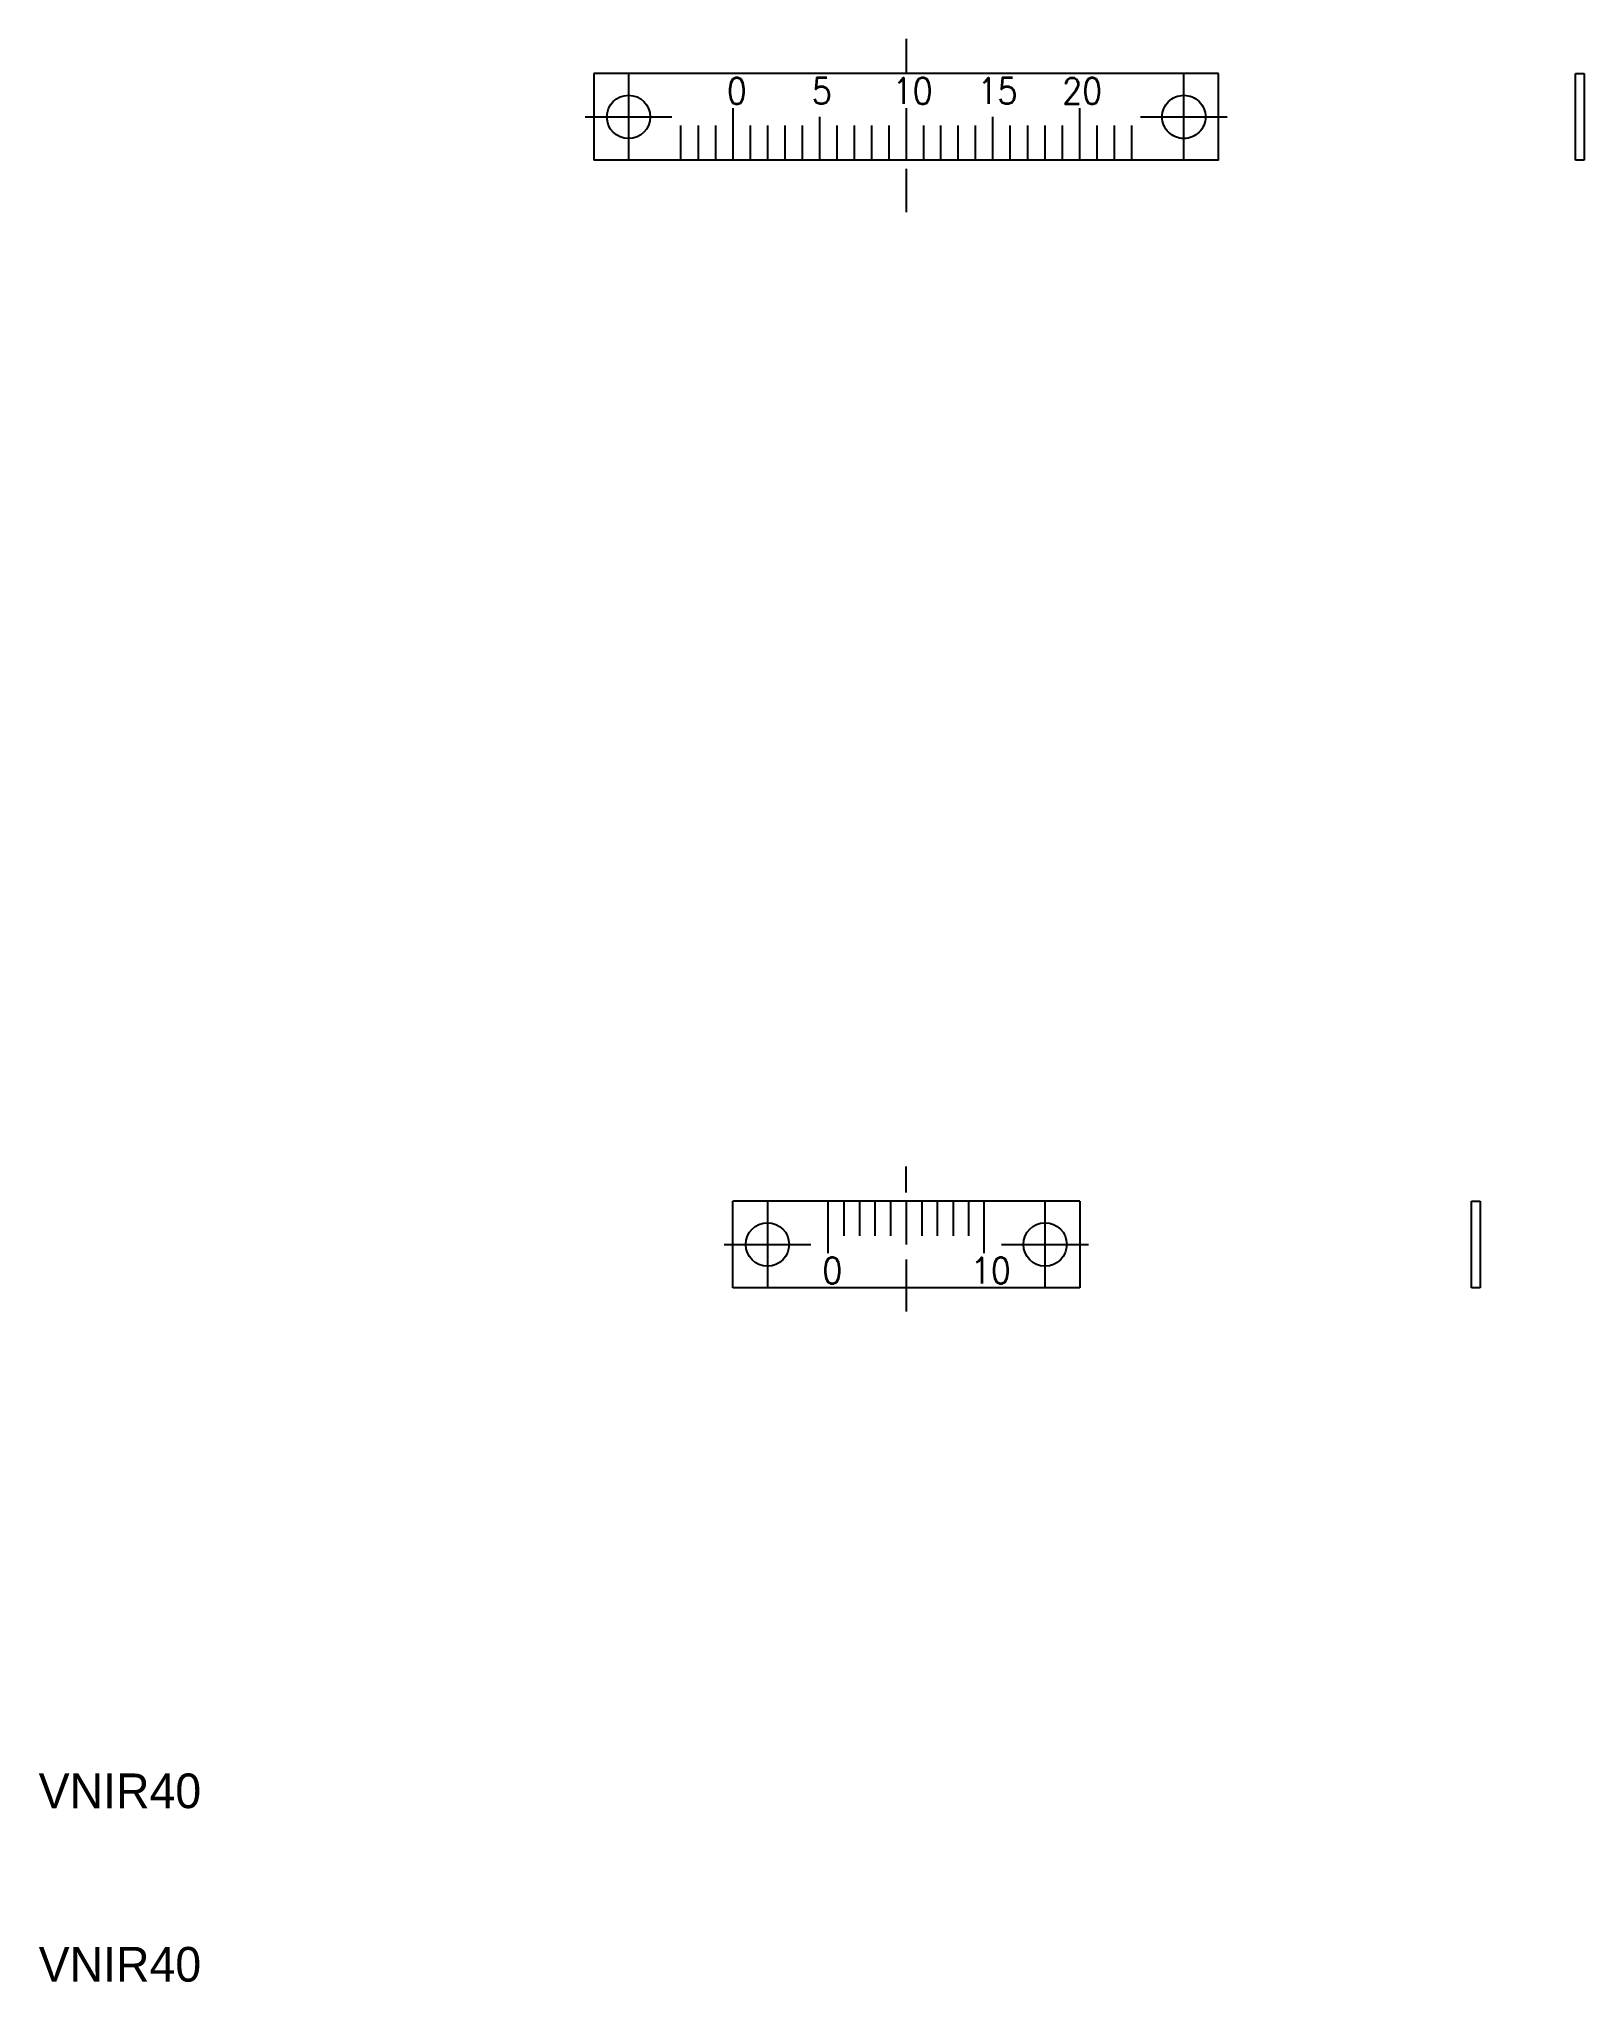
# Model space of a CAD drawing. Extents: x 10 to 99, y 10 to 122.
import ezdxf

# ---------------------------------------------------------------- set-up
doc = ezdxf.new("R2010")
doc.units = 0
doc.linetypes.add('CENTER', pattern=[50.8, 31.75, -6.35, 6.35, -6.35])
doc.linetypes.add('DASH_CENTER', pattern=[14, 11, -1, 1, -1])
doc.layers.get('0').update_dxf_attribs({"linetype": 'CONTINUOUS'})
doc.layers.add('CENTER', color=1, linetype='CENTER')
doc.styles.add('CONVERTER_1', font='txt.shx', dxfattribs={"width": 0.9})

# ---------------------------------------------------------------- blocks, each defined once
blk = doc.blocks.new('*U13')
at = {"color": 7, "linetype": 'CONTINUOUS', "style": 'CONVERTER_1', "width": 0.9}
blk.add_text('10', height=1.5, dxfattribs=at).set_placement((59.2125, 118.25))
blk = doc.blocks.new('*U14')
at = {"color": 7, "linetype": 'CONTINUOUS', "style": 'CONVERTER_1', "width": 0.9}
blk.add_text('5', height=1.5, dxfattribs=at).set_placement((54.55, 118.25))
blk = doc.blocks.new('*U15')
at = {"color": 7, "linetype": 'CONTINUOUS', "style": 'CONVERTER_1', "width": 0.9}
blk.add_text('15', height=1.5, dxfattribs=at).set_placement((64.1, 118.25))
blk = doc.blocks.new('*U16')
at = {"color": 7, "linetype": 'CONTINUOUS', "style": 'CONVERTER_1', "width": 0.9}
blk.add_text('0', height=1.5, dxfattribs=at).set_placement((49.6625, 118.25))
blk = doc.blocks.new('*U17')
at = {"color": 7, "linetype": 'CONTINUOUS', "style": 'CONVERTER_1', "width": 0.9}
blk.add_text('20', height=1.5, dxfattribs=at).set_placement((68.9875, 118.25))
blk = doc.blocks.new('*U18')
at = {"color": 7, "linetype": 'CONTINUOUS', "style": 'CONVERTER_1', "width": 0.9}
blk.add_text('0', height=1.5, dxfattribs=at).set_placement((55.1625, 50.25))
blk = doc.blocks.new('*U19')
at = {"color": 7, "linetype": 'CONTINUOUS', "style": 'CONVERTER_1', "width": 0.9}
blk.add_text('10', height=1.5, dxfattribs=at).set_placement((63.7125, 50.25))

msp = doc.modelspace()

# ---------------------------------------------------------------- linework, layer by layer
at = {"color": 7, "linetype": 'CONTINUOUS'}
for p, q in [((42, 120), (42, 115)), ((60, 120), (42, 120)), ((78, 120), (60, 120)), ((78, 115), (78, 120)), ((98.57, 115), (98.57, 120)), ((98.57, 120), (99.07, 120)), ((99.07, 120), (99.07, 115)), ((51, 115), (42, 115)), ((60, 115), (51, 115)), ((69, 115), (60, 115)), ((78, 115), (69, 115)), ((99.07, 115), (98.57, 115)), ((55, 55), (50, 55)), ((50, 50), (50, 55)), ((70, 55), (50, 55)), ((70, 55), (70, 50)), ((92.57, 55), (93.07, 55)), ((92.57, 50), (92.57, 55)), ((93.07, 55), (93.07, 50)), ((61.28, 50), (50, 50)), ((70, 50), (61.28, 50)), ((93.07, 50), (92.57, 50))]:
    msp.add_line(p, q, dxfattribs=at)
at = {"color": 3, "linetype": 'CONTINUOUS'}
for p, q in [((50, 118), (50, 115)), ((60, 118), (60, 115)), ((70, 115), (70, 118)), ((47, 117), (47, 115)), ((48, 117), (48, 115)), ((49, 117), (49, 115)), ((51, 117), (51, 115)), ((52, 117), (52, 115)), ((53, 117), (53, 115)), ((54, 117), (54, 115)), ((55, 117.5), (55, 115)), ((56, 117), (56, 115)), ((57, 117), (57, 115)), ((58, 117), (58, 115)), ((59, 117), (59, 115)), ((61, 117), (61, 115)), ((62, 115), (62, 117)), ((63, 115), (63, 117)), ((64, 115), (64, 117)), ((65, 115), (65, 117.5)), ((66, 115), (66, 117)), ((67, 115), (67, 117)), ((68, 115), (68, 117)), ((69, 115), (69, 117)), ((71, 115), (71, 117)), ((72, 115), (72, 117)), ((73, 115), (73, 117)), ((55.5, 52), (55.5, 55)), ((56.4, 55), (56.4, 53)), ((57.3, 55), (57.3, 53)), ((58.2, 55), (58.2, 53)), ((59.1, 55), (59.1, 53)), ((60, 55), (60, 52.5)), ((60.9, 55), (60.9, 53)), ((61.8, 53), (61.8, 55)), ((62.7, 55), (62.7, 53)), ((63.6, 53), (63.6, 55)), ((64.5, 52), (64.5, 55))]:
    msp.add_line(p, q, dxfattribs=at)
at = {"color": 7, "linetype": 'CONTINUOUS'}
for centre in [(44, 117.5), (52, 52.5), (68, 52.5)]:
    msp.add_circle(centre, 1.25, dxfattribs=at)
at = {"color": 7, "linetype": 'DASH_CENTER'}
msp.add_circle((76, 117.5), 1.25, dxfattribs=at)
at = {"layer": 'CENTER', "color": 1, "linetype": 'CENTER'}
for p, q in [((60, 122), (60, 120)), ((44, 120), (44, 115)), ((76, 115), (76, 120)), ((41.5, 117.5), (45.25, 117.5)), ((45.25, 117.5), (46.5, 117.5)), ((73.5, 117.5), (78.5, 117.5)), ((60, 114.5), (60, 112)), ((60, 55.5), (60, 57)), ((52, 55), (52, 50)), ((68, 50), (68, 55)), ((49.5, 52.5), (53.25, 52.5)), ((53.25, 52.5), (54.5, 52.5)), ((60, 51.64), (60, 48.64)), ((65.5, 52.5), (69.25, 52.5)), ((69.25, 52.5), (70.5, 52.5))]:
    msp.add_line(p, q, dxfattribs=at)

# ---------------------------------------------------------------- block references
at = {"color": 7, "linetype": 'CONTINUOUS'}
for name in ['*U16', '*U14', '*U13', '*U15', '*U17', '*U18', '*U19']:
    msp.add_blockref(name, (0, 0), dxfattribs=at)

# ---------------------------------------------------------------- texts
for p in [(10, 20), (10, 10)]:
    msp.add_text('VNIR40', height=2, dxfattribs=at).set_placement(p)

doc.saveas('drawing.dxf')
